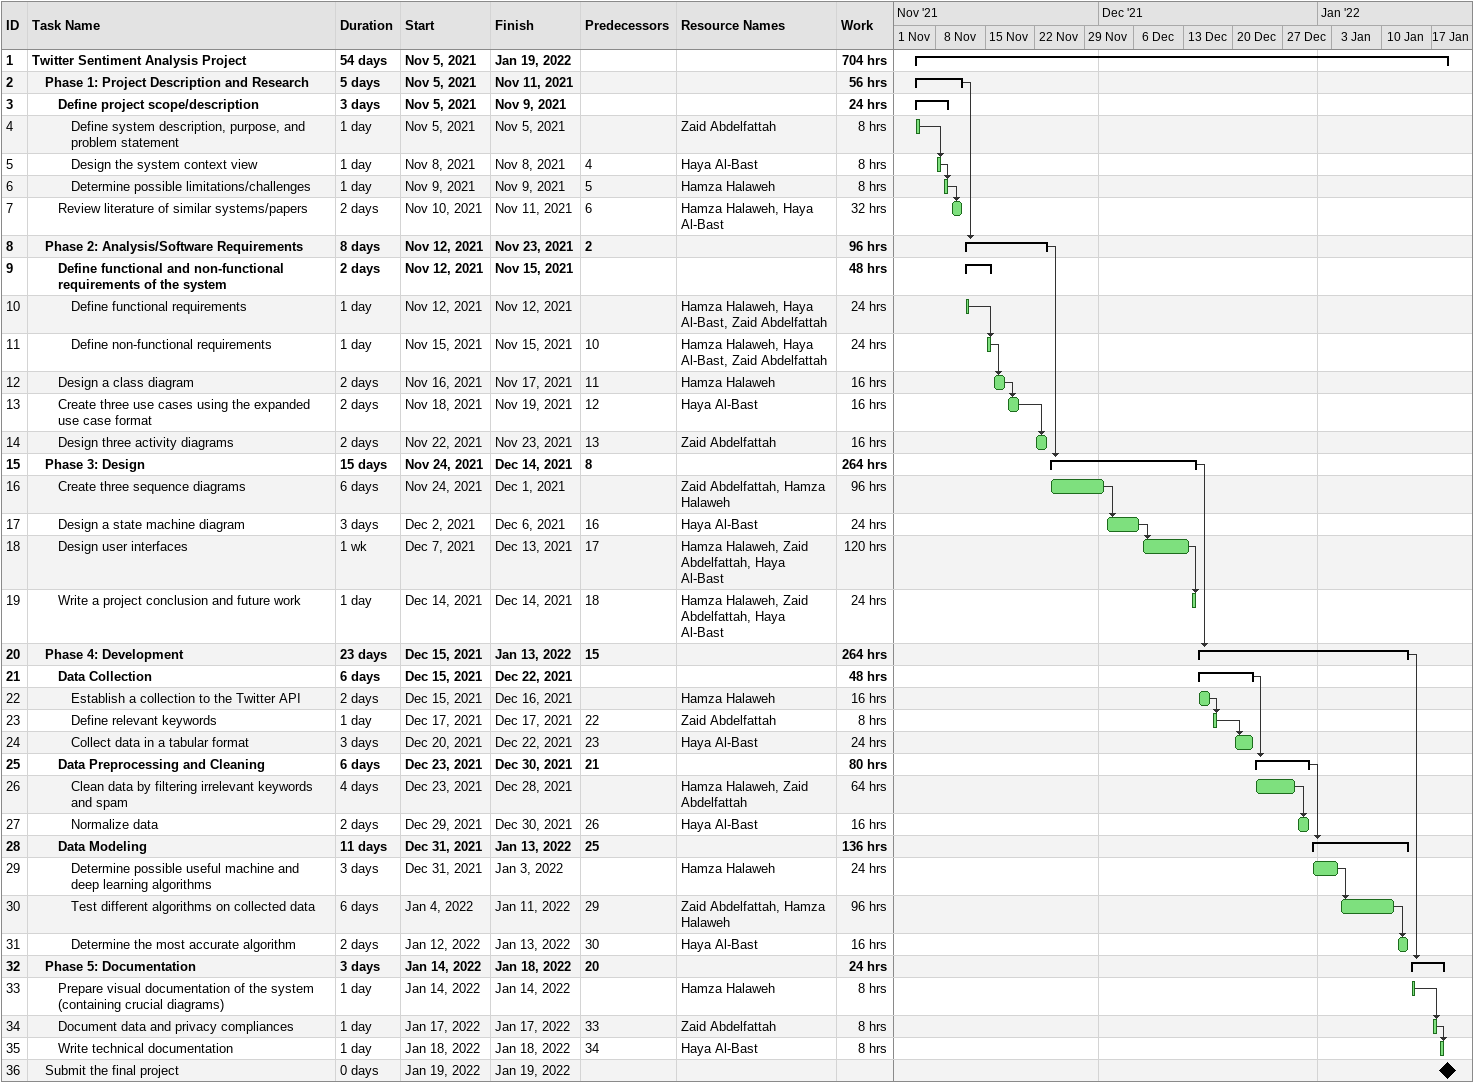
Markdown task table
| ID | Level | Task | Duration | Start | Finish | Predecessors | Resources | Work (h) |
|---|---|---|---|---|---|---|---|---|
| 1 | 1 | **Twitter Sentiment Analysis Project** | 54d | 2021-11-05 | 2022-01-19 |  |  | 704 |
| 2 | 2 | **Phase 1: Project Description and Research** | 5d | 2021-11-05 | 2021-11-11 |  |  | 56 |
| 3 | 3 | **Define project scope/description** | 3d | 2021-11-05 | 2021-11-09 |  |  | 24 |
| 4 | 4 | Define system description, purpose, and problem statement | 1d | 2021-11-05 | 2021-11-05 |  | Zaid Abdelfattah | 8 |
| 5 | 4 | Design the system context view | 1d | 2021-11-08 | 2021-11-08 | 4 | Haya Al-Bast | 8 |
| 6 | 4 | Determine possible limitations/challenges | 1d | 2021-11-09 | 2021-11-09 | 5 | Hamza Halaweh | 8 |
| 7 | 3 | Review literature of similar systems/papers | 2d | 2021-11-10 | 2021-11-11 | 6 | Hamza Halaweh, Haya Al-Bast | 32 |
| 8 | 2 | **Phase 2: Analysis/Software Requirements** | 8d | 2021-11-12 | 2021-11-23 | 2 |  | 96 |
| 9 | 3 | **Define functional and non-functional requirements of the system** | 2d | 2021-11-12 | 2021-11-15 |  |  | 48 |
| 10 | 4 | Define functional requirements | 1d | 2021-11-12 | 2021-11-12 |  | Hamza Halaweh, Haya Al-Bast, Zaid Abdelfattah | 24 |
| 11 | 4 | Define non-functional requirements | 1d | 2021-11-15 | 2021-11-15 | 10 | Hamza Halaweh, Haya Al-Bast, Zaid Abdelfattah | 24 |
| 12 | 3 | Design a class diagram | 2d | 2021-11-16 | 2021-11-17 | 11 | Hamza Halaweh | 16 |
| 13 | 3 | Create three use cases using the expanded use case format | 2d | 2021-11-18 | 2021-11-19 | 12 | Haya Al-Bast | 16 |
| 14 | 3 | Design three activity diagrams | 2d | 2021-11-22 | 2021-11-23 | 13 | Zaid Abdelfattah | 16 |
| 15 | 2 | **Phase 3: Design** | 15d | 2021-11-24 | 2021-12-14 | 8 |  | 264 |
| 16 | 3 | Create three sequence diagrams | 6d | 2021-11-24 | 2021-12-01 |  | Zaid Abdelfattah, Hamza Halaweh | 96 |
| 17 | 3 | Design a state machine diagram | 3d | 2021-12-02 | 2021-12-06 | 16 | Haya Al-Bast | 24 |
| 18 | 3 | Design user interfaces | 1w | 2021-12-07 | 2021-12-13 | 17 | Hamza Halaweh, Zaid Abdelfattah, Haya Al-Bast | 120 |
| 19 | 3 | Write a project conclusion and future work | 1d | 2021-12-14 | 2021-12-14 | 18 | Hamza Halaweh, Zaid Abdelfattah, Haya Al-Bast | 24 |
| 20 | 2 | **Phase 4: Development** | 23d | 2021-12-15 | 2022-01-13 | 15 |  | 264 |
| 21 | 3 | **Data Collection** | 6d | 2021-12-15 | 2021-12-22 |  |  | 48 |
| 22 | 4 | Establish a collection to the Twitter API | 2d | 2021-12-15 | 2021-12-16 |  | Hamza Halaweh | 16 |
| 23 | 4 | Define relevant keywords | 1d | 2021-12-17 | 2021-12-17 | 22 | Zaid Abdelfattah | 8 |
| 24 | 4 | Collect data in a tabular format | 3d | 2021-12-20 | 2021-12-22 | 23 | Haya Al-Bast | 24 |
| 25 | 3 | **Data Preprocessing and Cleaning** | 6d | 2021-12-23 | 2021-12-30 | 21 |  | 80 |
| 26 | 4 | Clean data by filtering irrelevant keywords and spam | 4d | 2021-12-23 | 2021-12-28 |  | Hamza Halaweh, Zaid Abdelfattah | 64 |
| 27 | 4 | Normalize data | 2d | 2021-12-29 | 2021-12-30 | 26 | Haya Al-Bast | 16 |
| 28 | 3 | **Data Modeling** | 11d | 2021-12-31 | 2022-01-13 | 25 |  | 136 |
| 29 | 4 | Determine possible useful machine and deep learning algorithms | 3d | 2021-12-31 | 2022-01-03 |  | Hamza Halaweh | 24 |
| 30 | 4 | Test different algorithms on collected data | 6d | 2022-01-04 | 2022-01-11 | 29 | Zaid Abdelfattah, Hamza Halaweh | 96 |
| 31 | 4 | Determine the most accurate algorithm | 2d | 2022-01-12 | 2022-01-13 | 30 | Haya Al-Bast | 16 |
| 32 | 2 | **Phase 5: Documentation** | 3d | 2022-01-14 | 2022-01-18 | 20 |  | 24 |
| 33 | 3 | Prepare visual documentation of the system (containing crucial diagrams) | 1d | 2022-01-14 | 2022-01-14 |  | Hamza Halaweh | 8 |
| 34 | 3 | Document data and privacy compliances | 1d | 2022-01-17 | 2022-01-17 | 33 | Zaid Abdelfattah | 8 |
| 35 | 3 | Write technical documentation | 1d | 2022-01-18 | 2022-01-18 | 34 | Haya Al-Bast | 8 |
| 36 | 2 | Submit the final project | 0d | 2022-01-19 | 2022-01-19 |  |  |  |
